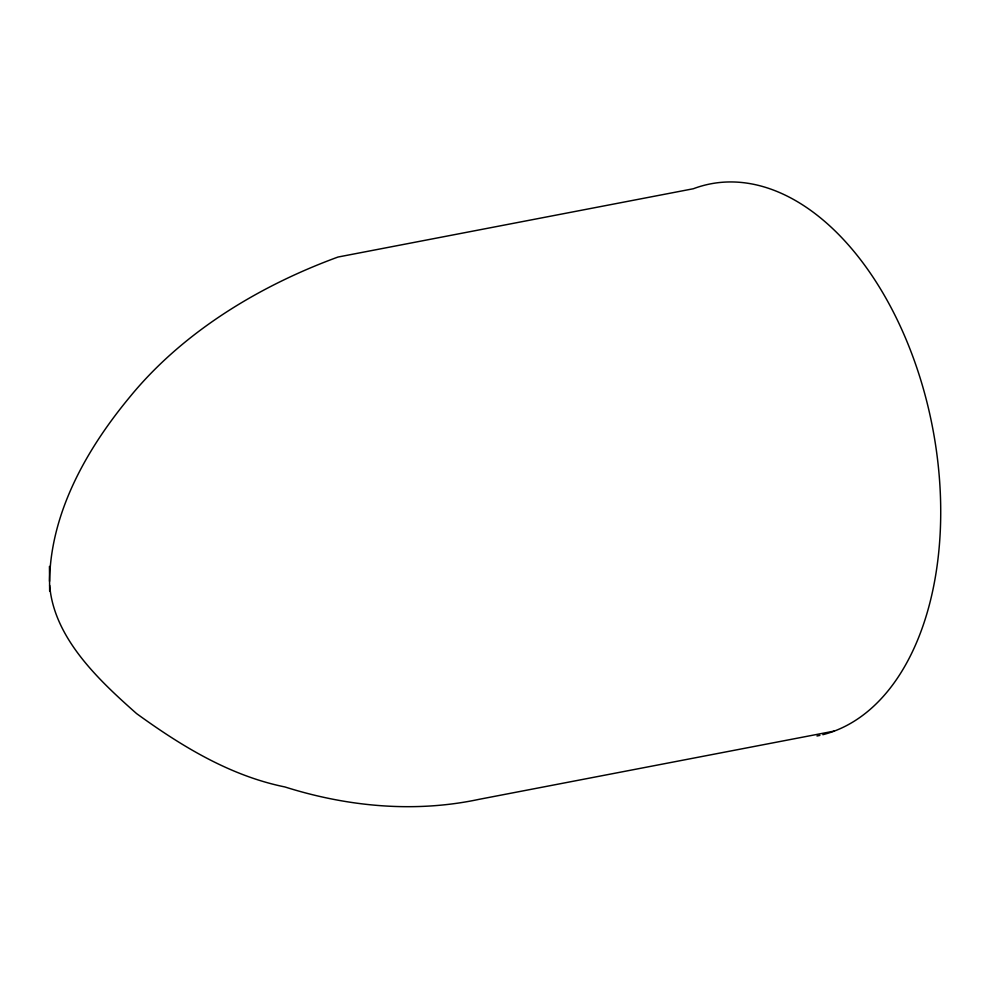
<?xml version="1.0" encoding="UTF-8"?>
<svg xmlns="http://www.w3.org/2000/svg" width="989" height="989" viewBox="0 0 989 989"><rect width="100%" height="100%" fill="white"/><g stroke="black" fill="none" stroke-linecap="round" stroke-linejoin="round"><path stroke-width="1.48" d="M834.296 731.081L478.96 799.359C414.539 813.094 347.411 806.703 284.956 786.96C229.856 775.735 181.506 746.126 136.581 713.588C99.234 680.519 53.863 638.301 49.66 585.34M49.537 581.347C50.55 512.722 86.612 449.241 129.386 397.516C182.545 332.119 259.563 285.734 337.991 257.041L693.326 188.751A281.148 171.826 79.1 0 1 928.399 408.136A281.148 171.826 79.1 0 1 822.848 734.679M49.45 566.413L49.648 591.088M819.918 735.383A281.148 171.826 79.1 0 1 816.976 735.989"/></g></svg>
